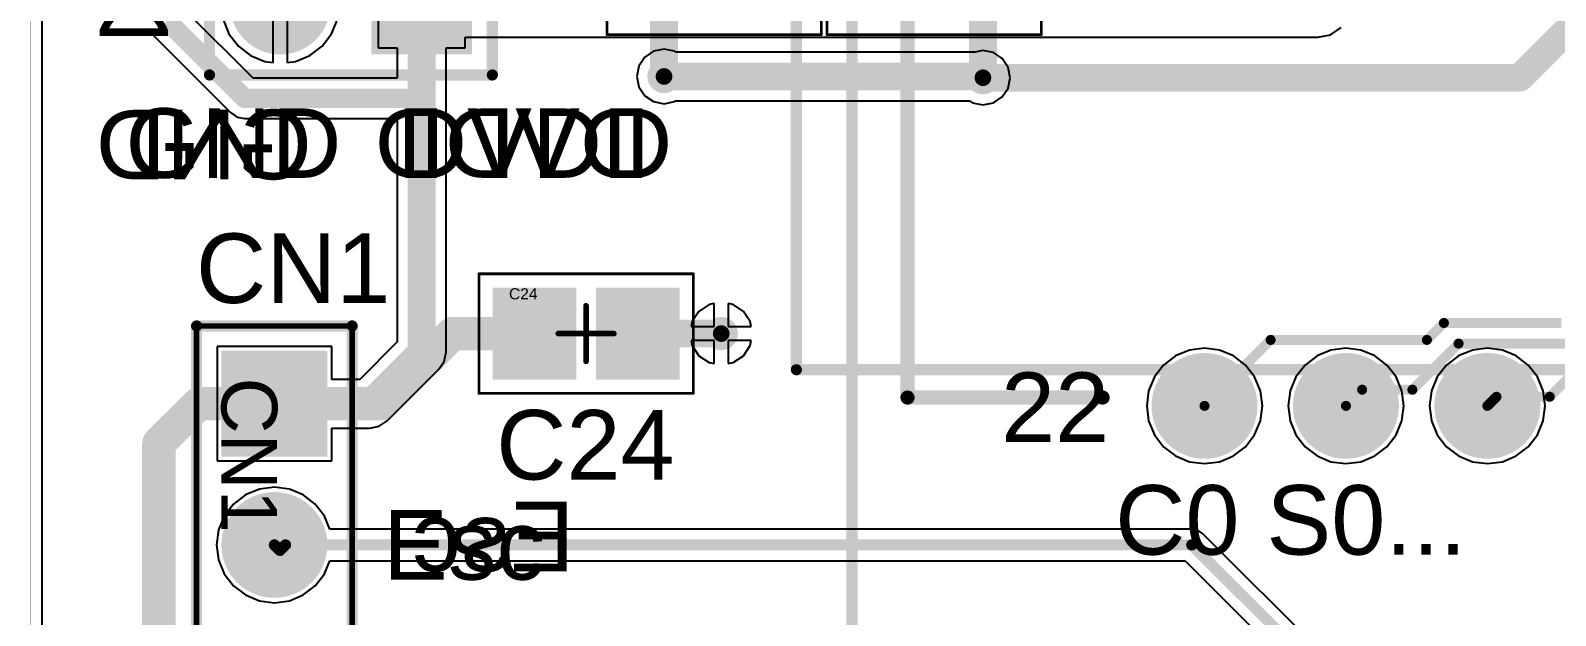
# Model space of a CAD drawing. Header units: inches. Extents: x 0 to 7.57, y 0 to 3.51.
# Drawn here: x 0.01 to 1.088, y 0.771 to 1.185 of the extents above; entities that cross this region are included whole.
import ezdxf

# ---------------------------------------------------------------- set-up
doc = ezdxf.new("R2010")
doc.units = ezdxf.units.IN
doc.header["$MEASUREMENT"] = 0
for name, color, linetype in [('Bottom Courtyard', 56, 'Continuous'), ('Bottom Overlay', 54, 'Continuous'), ('Bottom Solder', 6, 'Continuous'), ('Keep-Out Layer', 6, 'Continuous'), ('L1', 1, 'Continuous'), ('L2', 5, 'Continuous'), ('Multi-Layer', 9, 'Continuous'), ('Pad Holes', 156, 'Continuous'), ('Top Courtyard', 56, 'Continuous'), ('Top Overlay', 2, 'Continuous'), ('Top Paste', 8, 'Continuous'), ('Top Solder', 216, 'Continuous'), ('Via Holes', 16, 'Continuous')]:
    doc.layers.add(name, color=color, linetype=linetype)
doc.styles.add('Arial', font='', dxfattribs={"height": 0.2})
doc.styles.get('Arial').set_extended_font_data('Arial')

# ---------------------------------------------------------------- blocks, each defined once
blk = doc.blocks.new('CAP_SM0805_YAGEOCC2_N_2')
at = {"layer": 'L1'}
for points in [[(-0.06208665, -0.02854330000000001), (-0.06208665, 0.02854329999999999), (-0.01090555000000001, 0.02854330000000001), (-0.01090554999999999, -0.02854329999999999)], [(0.01090545000000001, -0.02854330000000001), (0.01090544999999999, 0.02854329999999999), (0.06208655, 0.02854330000000001), (0.06208655, -0.02854329999999999)]]:
    blk.add_hatch(color=1, dxfattribs=at).paths.add_polyline_path(points)
at = {"layer": 'Top Paste'}
for points in [[(-0.06208665, -0.02854330000000001), (-0.06208665, 0.02854329999999999), (-0.01090555000000001, 0.02854330000000001), (-0.01090554999999999, -0.02854329999999999)], [(0.01090545000000001, -0.02854330000000001), (0.01090544999999999, 0.02854329999999999), (0.06208655, 0.02854330000000001), (0.06208655, -0.02854329999999999)]]:
    blk.add_hatch(color=8, dxfattribs=at).paths.add_polyline_path(points)
at = {"layer": 'Top Solder'}
for points in [[(-0.06608665, -0.0325433), (-0.06608665, 0.0325433), (-0.006905550000000006, 0.0325433), (-0.006905549999999994, -0.0325433)], [(0.006905450000000006, -0.0325433), (0.006905449999999994, 0.0325433), (0.06608655, 0.0325433), (0.06608655, -0.0325433)]]:
    blk.add_hatch(color=216, dxfattribs=at).paths.add_polyline_path(points)
at = {"layer": 'Top Courtyard'}
for points in [[(-0.0757874, 0.0423228, 0.0019685, 0.0019685, 0), (0.0757874, 0.0423228, 0.0019685, 0.0019685, 0)], [(-0.0757874, -0.0423228, 0.0019685, 0.0019685, 0), (-0.0757874, 0.0423228, 0.0019685, 0.0019685, 0)], [(0.0757874, -0.0423228, 0.0019685, 0.0019685, 0), (0.0757874, 0.0423228, 0.0019685, 0.0019685, 0)], [(0, -0.019685, 0.003937, 0.003937, 0), (0, 0.019685, 0.003937, 0.003937, 0)], [(-0.0196851, 0, 0.003937, 0.003937, 0), (0.019685, 0, 0.003937, 0.003937, 0)], [(-0.0757874, -0.0423228, 0.0019685, 0.0019685, 0), (0.0757874, -0.0423228, 0.0019685, 0.0019685, 0)]]:
    blk.add_lwpolyline(points, format="xyseb", dxfattribs=at)
for points in [[(-0.0762795, 0.0423228, 0.0009842, 0.0009842, 1), (-0.0752953, 0.0423228, 0.0009842, 0.0009842, 1)], [(-0.0762795, 0.0423228, 0.0009842, 0.0009842, 1), (-0.0752953, 0.0423228, 0.0009842, 0.0009842, 1)], [(0.0752953, 0.0423228, 0.0009842, 0.0009842, 1), (0.0762795, 0.0423228, 0.0009842, 0.0009842, 1)], [(0.0752953, 0.0423228, 0.0009842, 0.0009842, 1), (0.0762795, 0.0423228, 0.0009842, 0.0009842, 1)], [(-0.0009842, 0.019685, 0.0019685, 0.0019685, 1), (0.0009842, 0.019685, 0.0019685, 0.0019685, 1)], [(-0.0206693, 0, 0.0019685, 0.0019685, 1), (-0.0187009, 0, 0.0019685, 0.0019685, 1)], [(0.0187008, 0, 0.0019685, 0.0019685, 1), (0.0206692, 0, 0.0019685, 0.0019685, 1)], [(-0.0009842, -0.019685, 0.0019685, 0.0019685, 1), (0.0009842, -0.019685, 0.0019685, 0.0019685, 1)], [(-0.0762795, -0.0423228, 0.0009842, 0.0009842, 1), (-0.0752953, -0.0423228, 0.0009842, 0.0009842, 1)], [(-0.0762795, -0.0423228, 0.0009842, 0.0009842, 1), (-0.0752953, -0.0423228, 0.0009842, 0.0009842, 1)], [(0.0752953, -0.0423228, 0.0009842, 0.0009842, 1), (0.0762795, -0.0423228, 0.0009842, 0.0009842, 1)], [(0.0752953, -0.0423228, 0.0009842, 0.0009842, 1), (0.0762795, -0.0423228, 0.0009842, 0.0009842, 1)]]:
    blk.add_lwpolyline(points, format="xyseb", close=True, dxfattribs=at)
at = {"layer": 'Top Overlay'}
for points in [[(-0.0757874, -0.0423228, 0.0019685, 0.0019685, 0), (-0.0757874, 0.0423228, 0.0019685, 0.0019685, 0)], [(-0.0757874, 0.0423228, 0.0019685, 0.0019685, 0), (0.0757874, 0.0423228, 0.0019685, 0.0019685, 0)], [(0.0757874, -0.0423228, 0.0019685, 0.0019685, 0), (0.0757874, 0.0423228, 0.0019685, 0.0019685, 0)], [(-0.0757874, -0.0423228, 0.0019685, 0.0019685, 0), (0.0757874, -0.0423228, 0.0019685, 0.0019685, 0)]]:
    blk.add_lwpolyline(points, format="xyseb", dxfattribs=at)
for points in [[(-0.0762795, 0.0423228, 0.0009842, 0.0009842, 1), (-0.0752953, 0.0423228, 0.0009842, 0.0009842, 1)], [(-0.0762795, 0.0423228, 0.0009842, 0.0009842, 1), (-0.0752953, 0.0423228, 0.0009842, 0.0009842, 1)], [(0.0752953, 0.0423228, 0.0009842, 0.0009842, 1), (0.0762795, 0.0423228, 0.0009842, 0.0009842, 1)], [(0.0752953, 0.0423228, 0.0009842, 0.0009842, 1), (0.0762795, 0.0423228, 0.0009842, 0.0009842, 1)], [(-0.0762795, -0.0423228, 0.0009842, 0.0009842, 1), (-0.0752953, -0.0423228, 0.0009842, 0.0009842, 1)], [(-0.0762795, -0.0423228, 0.0009842, 0.0009842, 1), (-0.0752953, -0.0423228, 0.0009842, 0.0009842, 1)], [(0.0752953, -0.0423228, 0.0009842, 0.0009842, 1), (0.0762795, -0.0423228, 0.0009842, 0.0009842, 1)], [(0.0752953, -0.0423228, 0.0009842, 0.0009842, 1), (0.0762795, -0.0423228, 0.0009842, 0.0009842, 1)]]:
    blk.add_lwpolyline(points, format="xyseb", close=True, dxfattribs=at)
at = {"layer": 'Top Courtyard', "style": 'Arial'}
blk.add_text('C24', height=0.007874, dxfattribs=at).set_placement((-0.0545276, 0.0242126))
blk = doc.blocks.new('DW254R_22_10_85_10')
at = {"layer": 'Bottom Solder'}
h = blk.add_hatch(color=6, dxfattribs=at)
edge = h.paths.add_edge_path()
edge.add_arc((-0.45, 0.05), 0.035496, 0, 360)
blk.add_hatch(color=6, dxfattribs=at).paths.add_polyline_path([(-0.47762205, -0.02237795), (-0.42237795, -0.02237795), (-0.42237795, -0.07762205), (-0.47762205, -0.07762205)])
at = {"layer": 'L1'}
h = blk.add_hatch(color=1, dxfattribs=at)
edge = h.paths.add_edge_path()
edge.add_arc((-0.45, 0.05), 0.031496, 0, 360)
blk.add_hatch(color=1, dxfattribs=at).paths.add_polyline_path([(-0.48149605, -0.01850395), (-0.41850395, -0.01850395), (-0.41850395, -0.08149605), (-0.48149605, -0.08149605)])
at = {"layer": 'L2'}
h = blk.add_hatch(color=5, dxfattribs=at)
edge = h.paths.add_edge_path()
edge.add_arc((-0.45, 0.05), 0.031496, 0, 360)
blk.add_hatch(color=5, dxfattribs=at).paths.add_polyline_path([(-0.47362205, -0.02637795), (-0.42637795, -0.02637795), (-0.42637795, -0.07362205), (-0.47362205, -0.07362205)])
at = {"layer": 'Multi-Layer'}
h = blk.add_hatch(color=9, dxfattribs=at)
edge = h.paths.add_edge_path()
edge.add_arc((-0.45, 0.05), 0.031496, 0, 360)
at = {"layer": 'Pad Holes'}
h = blk.add_hatch(color=7, dxfattribs=at)
edge = h.paths.add_edge_path()
edge.add_arc((-0.45, 0.05), 0.019685, 0, 360)
h = blk.add_hatch(color=7, dxfattribs=at)
edge = h.paths.add_edge_path()
edge.add_arc((-0.45, -0.05), 0.019685, 0, 360)
at = {"layer": 'Top Solder'}
h = blk.add_hatch(color=216, dxfattribs=at)
edge = h.paths.add_edge_path()
edge.add_arc((-0.45, 0.05), 0.035496, 0, 360)
blk.add_hatch(color=216, dxfattribs=at).paths.add_polyline_path([(-0.48549605, -0.01450395), (-0.41450395, -0.01450395), (-0.41450395, -0.08549605), (-0.48549605, -0.08549605)])
at = {"layer": 'Top Courtyard'}
for points in [[(-0.5, 0.1, 0.007874, 0.007874, 0), (-0.5, -0.1, 0.007874, 0.007874, 0)], [(-0.5, 0.1, 0.007874, 0.007874, 0), (0.5, 0.1, 0.007874, 0.007874, 0)], [(0.5, -0.1, 0.007874, 0.007874, 0), (-0.5, -0.1000001, 0.007874, 0.007874, 0)]]:
    blk.add_lwpolyline(points, format="xyseb", dxfattribs=at)
for points in [[(-0.5019685, 0.1, 0.003937, 0.003937, 1), (-0.4980315, 0.1, 0.003937, 0.003937, 1)], [(-0.5019685, 0.1, 0.003937, 0.003937, 1), (-0.4980315, 0.1, 0.003937, 0.003937, 1)], [(-0.5019685, -0.1, 0.003937, 0.003937, 1), (-0.4980315, -0.1, 0.003937, 0.003937, 1)], [(-0.5019685, -0.1000001, 0.003937, 0.003937, 1), (-0.4980315, -0.1000001, 0.003937, 0.003937, 1)]]:
    blk.add_lwpolyline(points, format="xyseb", close=True, dxfattribs=at)
at = {"layer": 'Top Overlay'}
for points in [[(-0.5, 0.1, 0.007874, 0.007874, 0), (-0.5, -0.1, 0.007874, 0.007874, 0)], [(-0.5, 0.1, 0.007874, 0.007874, 0), (0.5, 0.1, 0.007874, 0.007874, 0)], [(0.5, -0.1, 0.007874, 0.007874, 0), (-0.5, -0.1000001, 0.007874, 0.007874, 0)]]:
    blk.add_lwpolyline(points, format="xyseb", dxfattribs=at)
for points in [[(-0.5019685, 0.1, 0.003937, 0.003937, 1), (-0.4980315, 0.1, 0.003937, 0.003937, 1)], [(-0.5019685, 0.1, 0.003937, 0.003937, 1), (-0.4980315, 0.1, 0.003937, 0.003937, 1)], [(-0.5019685, -0.1, 0.003937, 0.003937, 1), (-0.4980315, -0.1, 0.003937, 0.003937, 1)], [(-0.5019685, -0.1000001, 0.003937, 0.003937, 1), (-0.4980315, -0.1000001, 0.003937, 0.003937, 1)]]:
    blk.add_lwpolyline(points, format="xyseb", close=True, dxfattribs=at)
blk = doc.blocks.new('FMC_160LCD_V2_B_46')
at = {"layer": 'Bottom Solder'}
h = blk.add_hatch(color=6, dxfattribs=at)
edge = h.paths.add_edge_path()
edge.add_arc((0.8500001, 0.7342519), 0.0374645, 0, 360)
h = blk.add_hatch(color=6, dxfattribs=at)
edge = h.paths.add_edge_path()
edge.add_arc((0.9500001, 0.7342519), 0.0374645, 0, 360)
h = blk.add_hatch(color=6, dxfattribs=at)
edge = h.paths.add_edge_path()
edge.add_arc((1.0500001, 0.7342519), 0.0374645, 0, 360)
at = {"layer": 'L1'}
h = blk.add_hatch(color=1, dxfattribs=at)
edge = h.paths.add_edge_path()
edge.add_arc((0.8500001, 0.7342519), 0.0334645, 0, 360)
h = blk.add_hatch(color=1, dxfattribs=at)
edge = h.paths.add_edge_path()
edge.add_arc((0.9500001, 0.7342519), 0.0334645, 0, 360)
h = blk.add_hatch(color=1, dxfattribs=at)
edge = h.paths.add_edge_path()
edge.add_arc((1.0500001, 0.7342519), 0.0334645, 0, 360)
at = {"layer": 'L2'}
h = blk.add_hatch(color=5, dxfattribs=at)
edge = h.paths.add_edge_path()
edge.add_arc((0.8500001, 0.7342519), 0.0334645, 0, 360)
h = blk.add_hatch(color=5, dxfattribs=at)
edge = h.paths.add_edge_path()
edge.add_arc((0.9500001, 0.7342519), 0.0334645, 0, 360)
h = blk.add_hatch(color=5, dxfattribs=at)
edge = h.paths.add_edge_path()
edge.add_arc((1.0500001, 0.7342519), 0.0334645, 0, 360)
at = {"layer": 'Multi-Layer'}
h = blk.add_hatch(color=9, dxfattribs=at)
edge = h.paths.add_edge_path()
edge.add_arc((0.8500001, 0.7342519), 0.0334645, 0, 360)
h = blk.add_hatch(color=9, dxfattribs=at)
edge = h.paths.add_edge_path()
edge.add_arc((0.9500001, 0.7342519), 0.0334645, 0, 360)
h = blk.add_hatch(color=9, dxfattribs=at)
edge = h.paths.add_edge_path()
edge.add_arc((1.0500001, 0.7342519), 0.0334645, 0, 360)
at = {"layer": 'Pad Holes'}
h = blk.add_hatch(color=7, dxfattribs=at)
edge = h.paths.add_edge_path()
edge.add_arc((0.8500001, 0.7342519), 0.0216535, 0, 360)
h = blk.add_hatch(color=7, dxfattribs=at)
edge = h.paths.add_edge_path()
edge.add_arc((0.9500001, 0.7342519), 0.0216535, 0, 360)
h = blk.add_hatch(color=7, dxfattribs=at)
edge = h.paths.add_edge_path()
edge.add_arc((1.0500001, 0.7342519), 0.0216535, 0, 360)
at = {"layer": 'Top Solder'}
h = blk.add_hatch(color=216, dxfattribs=at)
edge = h.paths.add_edge_path()
edge.add_arc((0.8500001, 0.7342519), 0.0374645, 0, 360)
h = blk.add_hatch(color=216, dxfattribs=at)
edge = h.paths.add_edge_path()
edge.add_arc((0.9500001, 0.7342519), 0.0374645, 0, 360)
h = blk.add_hatch(color=216, dxfattribs=at)
edge = h.paths.add_edge_path()
edge.add_arc((1.0500001, 0.7342519), 0.0374645, 0, 360)
at = {"layer": 'Bottom Courtyard'}
blk.add_lwpolyline([(1.2992126, 0.9055118, 0.007874, 0.007874, 0), (1.2992126, -0.8267717, 0.007874, 0.007874, 0)], format="xyseb", dxfattribs=at)
at = {"layer": 'Bottom Overlay'}
for points in [[(1.26, 0.7283465, 0.01, 0.01, 0), (1.1220472, 0.7283465, 0.01, 0.01, 0)], [(1.26, 0.7283465, 0.01, 0.01, 0), (1.26, -0.7283465, 0.01, 0.01, 0)]]:
    blk.add_lwpolyline(points, format="xyseb", dxfattribs=at)
for points in [[(1.1195472, 0.7283465, 0.005, 0.005, 1), (1.1245472, 0.7283465, 0.005, 0.005, 1)], [(1.2575, 0.7283465, 0.005, 0.005, 1), (1.2625, 0.7283465, 0.005, 0.005, 1)], [(1.2575, 0.7283465, 0.005, 0.005, 1), (1.2625, 0.7283465, 0.005, 0.005, 1)]]:
    blk.add_lwpolyline(points, format="xyseb", close=True, dxfattribs=at)
blk = doc.blocks.new('BACKLIGHT_B_52')
at = {"layer": 'Bottom Courtyard'}
for points in [[(1.4173228, 0.7086614, 0.007874, 0.007874, 0), (-1.4173228, 0.7086614, 0.007874, 0.007874, 0)], [(1.4173228, 0.7086614, 0.007874, 0.007874, 0), (1.4173228, -0.7086614, 0.007874, 0.007874, 0)]]:
    blk.add_lwpolyline(points, format="xyseb", dxfattribs=at)
blk.add_lwpolyline([(1.4153543, 0.7086614, 0.003937, 0.003937, 1), (1.4192913, 0.7086614, 0.003937, 0.003937, 1)], format="xyseb", close=True, dxfattribs=at)
blk.add_lwpolyline([(1.4153543, 0.7086614, 0.003937, 0.003937, 1), (1.4192913, 0.7086614, 0.003937, 0.003937, 1)], format="xyseb", close=True, dxfattribs=at)
blk = doc.blocks.new('HEADER_PIN_1X5_53')
at = {"layer": 'Bottom Solder'}
blk.add_hatch(color=6, dxfattribs=at).paths.add_polyline_path([(-0.23746455, 0.03746455), (-0.16253545, 0.03746455), (-0.16253545, -0.03746455), (-0.23746455, -0.03746455)])
h = blk.add_hatch(color=6, dxfattribs=at)
edge = h.paths.add_edge_path()
edge.add_arc((-0.1, 0), 0.0374645, 0, 360)
at = {"layer": 'L1'}
blk.add_hatch(color=1, dxfattribs=at).paths.add_polyline_path([(-0.23346455, 0.03346455), (-0.16653545, 0.03346455), (-0.16653545, -0.03346455), (-0.23346455, -0.03346455)])
h = blk.add_hatch(color=1, dxfattribs=at)
edge = h.paths.add_edge_path()
edge.add_arc((-0.1, 0), 0.0334645, 0, 360)
at = {"layer": 'L2'}
blk.add_hatch(color=5, dxfattribs=at).paths.add_polyline_path([(-0.23346455, 0.03346455), (-0.16653545, 0.03346455), (-0.16653545, -0.03346455), (-0.23346455, -0.03346455)])
h = blk.add_hatch(color=5, dxfattribs=at)
edge = h.paths.add_edge_path()
edge.add_arc((-0.1, 0), 0.0334645, 0, 360)
at = {"layer": 'Multi-Layer'}
blk.add_hatch(color=9, dxfattribs=at).paths.add_polyline_path([(-0.23346455, 0.03346455), (-0.16653545, 0.03346455), (-0.16653545, -0.03346455), (-0.23346455, -0.03346455)])
h = blk.add_hatch(color=9, dxfattribs=at)
edge = h.paths.add_edge_path()
edge.add_arc((-0.1, 0), 0.0334645, 0, 360)
at = {"layer": 'Pad Holes'}
h = blk.add_hatch(color=7, dxfattribs=at)
edge = h.paths.add_edge_path()
edge.add_arc((-0.2, 0), 0.0200787, 0, 360)
h = blk.add_hatch(color=7, dxfattribs=at)
edge = h.paths.add_edge_path()
edge.add_arc((-0.1, 0), 0.0200787, 0, 360)
at = {"layer": 'Top Solder'}
blk.add_hatch(color=216, dxfattribs=at).paths.add_polyline_path([(-0.23746455, 0.03746455), (-0.16253545, 0.03746455), (-0.16253545, -0.03746455), (-0.23746455, -0.03746455)])
h = blk.add_hatch(color=216, dxfattribs=at)
edge = h.paths.add_edge_path()
edge.add_arc((-0.1, 0), 0.0374645, 0, 360)
at = {"layer": 'Top Courtyard'}
for points in [[(0.255, 0.055, 0.003937, 0.003937, 0), (-0.255, 0.055, 0.003937, 0.003937, 0)], [(-0.255, -0.055, 0.003937, 0.003937, 0), (-0.255, 0.055, 0.003937, 0.003937, 0)], [(0.255, -0.055, 0.003937, 0.003937, 0), (-0.255, -0.055, 0.003937, 0.003937, 0)]]:
    blk.add_lwpolyline(points, format="xyseb", dxfattribs=at)
for points in [[(-0.2559842, 0.055, 0.0019685, 0.0019685, 1), (-0.2540158, 0.055, 0.0019685, 0.0019685, 1)], [(-0.2559842, 0.055, 0.0019685, 0.0019685, 1), (-0.2540158, 0.055, 0.0019685, 0.0019685, 1)], [(-0.2559842, -0.055, 0.0019685, 0.0019685, 1), (-0.2540158, -0.055, 0.0019685, 0.0019685, 1)], [(-0.2559842, -0.055, 0.0019685, 0.0019685, 1), (-0.2540158, -0.055, 0.0019685, 0.0019685, 1)]]:
    blk.add_lwpolyline(points, format="xyseb", close=True, dxfattribs=at)
at = {"layer": 'Top Overlay'}
for points in [[(0.255, 0.055, 0.007874, 0.007874, 0), (-0.255, 0.055, 0.007874, 0.007874, 0)], [(-0.255, -0.055, 0.007874, 0.007874, 0), (-0.255, 0.055, 0.007874, 0.007874, 0)], [(0.255, -0.055, 0.007874, 0.007874, 0), (-0.255, -0.055, 0.007874, 0.007874, 0)]]:
    blk.add_lwpolyline(points, format="xyseb", dxfattribs=at)
for points in [[(-0.2569685, 0.055, 0.003937, 0.003937, 1), (-0.2530315, 0.055, 0.003937, 0.003937, 1)], [(-0.2569685, 0.055, 0.003937, 0.003937, 1), (-0.2530315, 0.055, 0.003937, 0.003937, 1)], [(-0.2569685, -0.055, 0.003937, 0.003937, 1), (-0.2530315, -0.055, 0.003937, 0.003937, 1)], [(-0.2569685, -0.055, 0.003937, 0.003937, 1), (-0.2530315, -0.055, 0.003937, 0.003937, 1)]]:
    blk.add_lwpolyline(points, format="xyseb", close=True, dxfattribs=at)
at = {"layer": 'Top Courtyard', "style": 'Arial'}
blk.add_text('CN1', height=0.0393701, dxfattribs=at).set_placement((-0.2185039, -0.0374016))
blk = doc.blocks.new('CAP_SM0805_YAGEOCC2_N_60')
at = {"layer": 'L1'}
for points in [[(-0.06208665, -0.0285433), (-0.06208665, 0.0285433), (-0.01090555, 0.0285433), (-0.01090555, -0.0285433)], [(0.01090545, -0.0285433), (0.01090545, 0.0285433), (0.06208655, 0.0285433), (0.06208655, -0.0285433)]]:
    blk.add_hatch(color=1, dxfattribs=at).paths.add_polyline_path(points)
at = {"layer": 'Top Paste'}
for points in [[(-0.06208665, -0.0285433), (-0.06208665, 0.0285433), (-0.01090555, 0.0285433), (-0.01090555, -0.0285433)], [(0.01090545, -0.0285433), (0.01090545, 0.0285433), (0.06208655, 0.0285433), (0.06208655, -0.0285433)]]:
    blk.add_hatch(color=8, dxfattribs=at).paths.add_polyline_path(points)
at = {"layer": 'Top Solder'}
for points in [[(-0.06608665, -0.0325433), (-0.06608665, 0.0325433), (-0.00690555, 0.0325433), (-0.00690555, -0.0325433)], [(0.00690545, -0.0325433), (0.00690545, 0.0325433), (0.06608655, 0.0325433), (0.06608655, -0.0325433)]]:
    blk.add_hatch(color=216, dxfattribs=at).paths.add_polyline_path(points)
at = {"layer": 'Top Courtyard'}
for points in [[(0.0757874, 0.0423228, 0.0019685, 0.0019685, 0), (-0.0757874, 0.0423228, 0.0019685, 0.0019685, 0)], [(-0.0757874, 0.0423228, 0.0019685, 0.0019685, 0), (-0.0757874, -0.0423228, 0.0019685, 0.0019685, 0)], [(0.0757874, 0.0423228, 0.0019685, 0.0019685, 0), (0.0757874, -0.0423228, 0.0019685, 0.0019685, 0)], [(0, 0.019685, 0.003937, 0.003937, 0), (0, -0.019685, 0.003937, 0.003937, 0)], [(0.019685, 0, 0.003937, 0.003937, 0), (-0.0196851, 0, 0.003937, 0.003937, 0)], [(0.0757874, -0.0423228, 0.0019685, 0.0019685, 0), (-0.0757874, -0.0423228, 0.0019685, 0.0019685, 0)]]:
    blk.add_lwpolyline(points, format="xyseb", dxfattribs=at)
for points in [[(-0.0762795, 0.0423228, 0.0009842, 0.0009842, 1), (-0.0752953, 0.0423228, 0.0009842, 0.0009842, 1)], [(-0.0762795, 0.0423228, 0.0009842, 0.0009842, 1), (-0.0752953, 0.0423228, 0.0009842, 0.0009842, 1)], [(0.0752953, 0.0423228, 0.0009842, 0.0009842, 1), (0.0762795, 0.0423228, 0.0009842, 0.0009842, 1)], [(0.0752953, 0.0423228, 0.0009842, 0.0009842, 1), (0.0762795, 0.0423228, 0.0009842, 0.0009842, 1)], [(-0.0009842, 0.019685, 0.0019685, 0.0019685, 1), (0.0009842, 0.019685, 0.0019685, 0.0019685, 1)], [(-0.0206693, 0, 0.0019685, 0.0019685, 1), (-0.0187009, 0, 0.0019685, 0.0019685, 1)], [(0.0187008, 0, 0.0019685, 0.0019685, 1), (0.0206692, 0, 0.0019685, 0.0019685, 1)], [(-0.0009842, -0.019685, 0.0019685, 0.0019685, 1), (0.0009842, -0.019685, 0.0019685, 0.0019685, 1)], [(-0.0762795, -0.0423228, 0.0009842, 0.0009842, 1), (-0.0752953, -0.0423228, 0.0009842, 0.0009842, 1)], [(-0.0762795, -0.0423228, 0.0009842, 0.0009842, 1), (-0.0752953, -0.0423228, 0.0009842, 0.0009842, 1)], [(0.0752953, -0.0423228, 0.0009842, 0.0009842, 1), (0.0762795, -0.0423228, 0.0009842, 0.0009842, 1)], [(0.0752953, -0.0423228, 0.0009842, 0.0009842, 1), (0.0762795, -0.0423228, 0.0009842, 0.0009842, 1)]]:
    blk.add_lwpolyline(points, format="xyseb", close=True, dxfattribs=at)
at = {"layer": 'Top Overlay'}
for points in [[(-0.0757874, 0.0423228, 0.0019685, 0.0019685, 0), (-0.0757874, -0.0423228, 0.0019685, 0.0019685, 0)], [(0.0757874, 0.0423228, 0.0019685, 0.0019685, 0), (-0.0757874, 0.0423228, 0.0019685, 0.0019685, 0)], [(0.0757874, 0.0423228, 0.0019685, 0.0019685, 0), (0.0757874, -0.0423228, 0.0019685, 0.0019685, 0)], [(0.0757874, -0.0423228, 0.0019685, 0.0019685, 0), (-0.0757874, -0.0423228, 0.0019685, 0.0019685, 0)]]:
    blk.add_lwpolyline(points, format="xyseb", dxfattribs=at)
for points in [[(-0.0762795, 0.0423228, 0.0009842, 0.0009842, 1), (-0.0752953, 0.0423228, 0.0009842, 0.0009842, 1)], [(-0.0762795, 0.0423228, 0.0009842, 0.0009842, 1), (-0.0752953, 0.0423228, 0.0009842, 0.0009842, 1)], [(0.0752953, 0.0423228, 0.0009842, 0.0009842, 1), (0.0762795, 0.0423228, 0.0009842, 0.0009842, 1)], [(0.0752953, 0.0423228, 0.0009842, 0.0009842, 1), (0.0762795, 0.0423228, 0.0009842, 0.0009842, 1)], [(-0.0762795, -0.0423228, 0.0009842, 0.0009842, 1), (-0.0752953, -0.0423228, 0.0009842, 0.0009842, 1)], [(-0.0762795, -0.0423228, 0.0009842, 0.0009842, 1), (-0.0752953, -0.0423228, 0.0009842, 0.0009842, 1)], [(0.0752953, -0.0423228, 0.0009842, 0.0009842, 1), (0.0762795, -0.0423228, 0.0009842, 0.0009842, 1)], [(0.0752953, -0.0423228, 0.0009842, 0.0009842, 1), (0.0762795, -0.0423228, 0.0009842, 0.0009842, 1)]]:
    blk.add_lwpolyline(points, format="xyseb", close=True, dxfattribs=at)
at = {"layer": 'Top Courtyard', "style": 'Arial'}
blk.add_text('C15', height=0.007874, dxfattribs=at).set_placement((-0.0545276, 0.024212))
blk = doc.blocks.new('CAP_SM0805_YAGEOCC2_N_65')
at = {"layer": 'L1'}
for points in [[(-0.06208665, -0.0285433), (-0.06208665, 0.0285433), (-0.01090555, 0.0285433), (-0.01090555, -0.0285433)], [(0.01090545, -0.0285433), (0.01090545, 0.0285433), (0.06208655, 0.0285433), (0.06208655, -0.0285433)]]:
    blk.add_hatch(color=1, dxfattribs=at).paths.add_polyline_path(points)
at = {"layer": 'Top Paste'}
for points in [[(-0.06208665, -0.0285433), (-0.06208665, 0.0285433), (-0.01090555, 0.0285433), (-0.01090555, -0.0285433)], [(0.01090545, -0.0285433), (0.01090545, 0.0285433), (0.06208655, 0.0285433), (0.06208655, -0.0285433)]]:
    blk.add_hatch(color=8, dxfattribs=at).paths.add_polyline_path(points)
at = {"layer": 'Top Solder'}
for points in [[(-0.06608665, -0.0325433), (-0.06608665, 0.0325433), (-0.00690555, 0.0325433), (-0.00690555, -0.0325433)], [(0.00690545, -0.0325433), (0.00690545, 0.0325433), (0.06608655, 0.0325433), (0.06608655, -0.0325433)]]:
    blk.add_hatch(color=216, dxfattribs=at).paths.add_polyline_path(points)
at = {"layer": 'Top Courtyard'}
for points in [[(-0.0757874, 0.0423228, 0.0019685, 0.0019685, 0), (0.0757874, 0.0423228, 0.0019685, 0.0019685, 0)], [(-0.0757874, -0.0423228, 0.0019685, 0.0019685, 0), (-0.0757874, 0.0423228, 0.0019685, 0.0019685, 0)], [(0.0757874, -0.0423228, 0.0019685, 0.0019685, 0), (0.0757874, 0.0423228, 0.0019685, 0.0019685, 0)], [(0, -0.019685, 0.003937, 0.003937, 0), (0, 0.019685, 0.003937, 0.003937, 0)], [(-0.0196851, 0, 0.003937, 0.003937, 0), (0.019685, 0, 0.003937, 0.003937, 0)], [(-0.0757874, -0.0423228, 0.0019685, 0.0019685, 0), (0.0757874, -0.0423228, 0.0019685, 0.0019685, 0)]]:
    blk.add_lwpolyline(points, format="xyseb", dxfattribs=at)
for points in [[(-0.0762795, 0.0423228, 0.0009842, 0.0009842, 1), (-0.0752953, 0.0423228, 0.0009842, 0.0009842, 1)], [(-0.0762795, 0.0423228, 0.0009842, 0.0009842, 1), (-0.0752953, 0.0423228, 0.0009842, 0.0009842, 1)], [(0.0752953, 0.0423228, 0.0009842, 0.0009842, 1), (0.0762795, 0.0423228, 0.0009842, 0.0009842, 1)], [(0.0752953, 0.0423228, 0.0009842, 0.0009842, 1), (0.0762795, 0.0423228, 0.0009842, 0.0009842, 1)], [(-0.0009842, 0.019685, 0.0019685, 0.0019685, 1), (0.0009842, 0.019685, 0.0019685, 0.0019685, 1)], [(-0.0206693, 0, 0.0019685, 0.0019685, 1), (-0.0187009, 0, 0.0019685, 0.0019685, 1)], [(0.0187008, 0, 0.0019685, 0.0019685, 1), (0.0206692, 0, 0.0019685, 0.0019685, 1)], [(-0.0009842, -0.019685, 0.0019685, 0.0019685, 1), (0.0009842, -0.019685, 0.0019685, 0.0019685, 1)], [(-0.0762795, -0.0423228, 0.0009842, 0.0009842, 1), (-0.0752953, -0.0423228, 0.0009842, 0.0009842, 1)], [(-0.0762795, -0.0423228, 0.0009842, 0.0009842, 1), (-0.0752953, -0.0423228, 0.0009842, 0.0009842, 1)], [(0.0752953, -0.0423228, 0.0009842, 0.0009842, 1), (0.0762795, -0.0423228, 0.0009842, 0.0009842, 1)], [(0.0752953, -0.0423228, 0.0009842, 0.0009842, 1), (0.0762795, -0.0423228, 0.0009842, 0.0009842, 1)]]:
    blk.add_lwpolyline(points, format="xyseb", close=True, dxfattribs=at)
at = {"layer": 'Top Overlay'}
for points in [[(-0.0757874, -0.0423228, 0.0019685, 0.0019685, 0), (-0.0757874, 0.0423228, 0.0019685, 0.0019685, 0)], [(-0.0757874, 0.0423228, 0.0019685, 0.0019685, 0), (0.0757874, 0.0423228, 0.0019685, 0.0019685, 0)], [(0.0757874, -0.0423228, 0.0019685, 0.0019685, 0), (0.0757874, 0.0423228, 0.0019685, 0.0019685, 0)], [(-0.0757874, -0.0423228, 0.0019685, 0.0019685, 0), (0.0757874, -0.0423228, 0.0019685, 0.0019685, 0)]]:
    blk.add_lwpolyline(points, format="xyseb", dxfattribs=at)
for points in [[(-0.0762795, 0.0423228, 0.0009842, 0.0009842, 1), (-0.0752953, 0.0423228, 0.0009842, 0.0009842, 1)], [(-0.0762795, 0.0423228, 0.0009842, 0.0009842, 1), (-0.0752953, 0.0423228, 0.0009842, 0.0009842, 1)], [(0.0752953, 0.0423228, 0.0009842, 0.0009842, 1), (0.0762795, 0.0423228, 0.0009842, 0.0009842, 1)], [(0.0752953, 0.0423228, 0.0009842, 0.0009842, 1), (0.0762795, 0.0423228, 0.0009842, 0.0009842, 1)], [(-0.0762795, -0.0423228, 0.0009842, 0.0009842, 1), (-0.0752953, -0.0423228, 0.0009842, 0.0009842, 1)], [(-0.0762795, -0.0423228, 0.0009842, 0.0009842, 1), (-0.0752953, -0.0423228, 0.0009842, 0.0009842, 1)], [(0.0752953, -0.0423228, 0.0009842, 0.0009842, 1), (0.0762795, -0.0423228, 0.0009842, 0.0009842, 1)], [(0.0752953, -0.0423228, 0.0009842, 0.0009842, 1), (0.0762795, -0.0423228, 0.0009842, 0.0009842, 1)]]:
    blk.add_lwpolyline(points, format="xyseb", close=True, dxfattribs=at)
at = {"layer": 'Top Courtyard', "style": 'Arial'}
blk.add_text('C8', height=0.007874, dxfattribs=at).set_placement((-0.0545276, 0.0242126))

msp = doc.modelspace()

# ---------------------------------------------------------------- hatches: boundary and pattern name
at = {"layer": 'Bottom Solder'}
h = msp.add_hatch(color=6, dxfattribs=at)
edge = h.paths.add_edge_path()
edge.add_arc((0.4575985, 1.1524804), 0.0099055, 0, 360)
h = msp.add_hatch(color=6, dxfattribs=at)
edge = h.paths.add_edge_path()
edge.add_arc((0.6830709, 1.1515749), 0.0099055, 0, 360)
h = msp.add_hatch(color=6, dxfattribs=at)
edge = h.paths.add_edge_path()
edge.add_arc((0.4980315, 0.9704724), 0.0099055, 0, 360)
at = {"layer": 'L1'}
h = msp.add_hatch(color=1, dxfattribs=at)
edge = h.paths.add_edge_path()
edge.add_arc((0.4575985, 1.1524804), 0.011811, 0, 360)
h = msp.add_hatch(color=1, dxfattribs=at)
edge = h.paths.add_edge_path()
edge.add_arc((0.6830709, 1.1515749), 0.011811, 0, 360)
h = msp.add_hatch(color=1, dxfattribs=at)
edge = h.paths.add_edge_path()
edge.add_arc((0.4980315, 0.9704724), 0.011811, 0, 360)
at = {"layer": 'L2'}
h = msp.add_hatch(color=5, dxfattribs=at)
edge = h.paths.add_edge_path()
edge.add_arc((0.4575985, 1.1524804), 0.011811, 0, 360)
h = msp.add_hatch(color=5, dxfattribs=at)
edge = h.paths.add_edge_path()
edge.add_arc((0.6830709, 1.1515749), 0.011811, 0, 360)
h = msp.add_hatch(color=5, dxfattribs=at)
edge = h.paths.add_edge_path()
edge.add_arc((0.4980315, 0.9704724), 0.011811, 0, 360)
at = {"layer": 'Top Solder'}
h = msp.add_hatch(color=216, dxfattribs=at)
edge = h.paths.add_edge_path()
edge.add_arc((0.4575985, 1.1524804), 0.0099055, 0, 360)
h = msp.add_hatch(color=216, dxfattribs=at)
edge = h.paths.add_edge_path()
edge.add_arc((0.6830709, 1.1515749), 0.0099055, 0, 360)
h = msp.add_hatch(color=216, dxfattribs=at)
edge = h.paths.add_edge_path()
edge.add_arc((0.4980315, 0.9704724), 0.0099055, 0, 360)
at = {"layer": 'Via Holes'}
h = msp.add_hatch(color=7, dxfattribs=at)
edge = h.paths.add_edge_path()
edge.add_arc((0.4575985, 1.1524804), 0.0059055, 0, 360)
h = msp.add_hatch(color=7, dxfattribs=at)
edge = h.paths.add_edge_path()
edge.add_arc((0.6830709, 1.1515749), 0.0059055, 0, 360)
h = msp.add_hatch(color=7, dxfattribs=at)
edge = h.paths.add_edge_path()
edge.add_arc((0.4980315, 0.9704724), 0.0059055, 0, 360)

# ---------------------------------------------------------------- linework, layer by layer
at = {"layer": 'Keep-Out Layer'}
msp.add_lwpolyline([(0.0098425, 0.4783465, 0.0003937, 0.0003937, 0), (0.0098425, 2.8444881, 0.0003937, 0.0003937, 0)], format="xyseb", dxfattribs=at)
at = {"layer": 'L1'}
for points in [[(1.0625749, 1.1515749, 0.019685, 0.019685, 0), (1.2874016, 1.3764016, 0.019685, 0.019685, 0)], [(0.4575985, 1.1524804, 0.019685, 0.019685, 0), (0.4575985, 1.2233464, 0.019685, 0.019685, 0)], [(0.6830709, 1.1515749, 0.019685, 0.019685, 0), (0.6830709, 1.2255986, 0.019685, 0.019685, 0)], [(0.6830709, 1.1515749, 0.019685, 0.019685, 0), (1.0625749, 1.1515749, 0.019685, 0.019685, 0)], [(0.2584646, 0.9208661, 0.023622, 0.023622, 0), (0.3080709, 0.9704724, 0.023622, 0.023622, 0)], [(0.3080709, 0.9704724, 0.023622, 0.023622, 0), (0.3659843, 0.9704724, 0.023622, 0.023622, 0)], [(0.997, 0.966, 0.0070866, 0.0070866, 0), (1.009, 0.978, 0.0070866, 0.0070866, 0)], [(1.009, 0.978, 0.0070866, 0.0070866, 0), (1.092, 0.978, 0.0070866, 0.0070866, 0)], [(0.4389764, 0.9704724, 0.019685, 0.019685, 0), (0.4980315, 0.9704724, 0.019685, 0.019685, 0)], [(0.8397637, 0.9192914, 0.0070866, 0.0070866, 0), (0.8864723, 0.966, 0.0070866, 0.0070866, 0)], [(0.8864723, 0.966, 0.0070866, 0.0070866, 0), (0.997, 0.966, 0.0070866, 0.0070866, 0)], [(0.9867417, 0.9307417, 0.0070866, 0.0070866, 0), (1.0193859, 0.9633859, 0.0070866, 0.0070866, 0)], [(1.0193859, 0.9633859, 0.0070866, 0.0070866, 0), (1.1014553, 0.9633859, 0.0070866, 0.0070866, 0)], [(1.0838582, 0.9257449, 0.0070866, 0.0070866, 0), (1.1214992, 0.9633859, 0.0070866, 0.0070866, 0)], [(0.1003937, 0.8927165, 0.023622, 0.023622, 0), (0.1285433, 0.9208661, 0.023622, 0.023622, 0)], [(0.1285433, 0.9208661, 0.023622, 0.023622, 0), (0.1820866, 0.9208661, 0.023622, 0.023622, 0)], [(0.1820866, 0.9208661, 0.023622, 0.023622, 0), (0.2584646, 0.9208661, 0.023622, 0.023622, 0)], [(0.9397637, 0.9192914, 0.0070866, 0.0070866, 0), (0.951214, 0.9307417, 0.0070866, 0.0070866, 0)], [(0.951214, 0.9307417, 0.0070866, 0.0070866, 0), (0.9867417, 0.9307417, 0.0070866, 0.0070866, 0)], [(1.0397637, 0.9192914, 0.0070866, 0.0070866, 0), (1.0462172, 0.9257449, 0.0070866, 0.0070866, 0)], [(1.0462172, 0.9257449, 0.0070866, 0.0070866, 0), (1.0838582, 0.9257449, 0.0070866, 0.0070866, 0)], [(0.1003937, 0.4645669, 0.023622, 0.023622, 0), (0.1003937, 0.8927165, 0.023622, 0.023622, 0)]]:
    msp.add_lwpolyline(points, format="xyseb", dxfattribs=at)
for points in [[(0.4526773, 1.1524804, 0.0098425, 0.0098425, 1), (0.4625197, 1.1524804, 0.0098425, 0.0098425, 1)], [(0.6781497, 1.1515749, 0.0098425, 0.0098425, 1), (0.6879921, 1.1515749, 0.0098425, 0.0098425, 1)], [(0.6781497, 1.1515749, 0.0098425, 0.0098425, 1), (0.6879921, 1.1515749, 0.0098425, 0.0098425, 1)], [(1.0576537, 1.1515749, 0.0098425, 0.0098425, 1), (1.0674961, 1.1515749, 0.0098425, 0.0098425, 1)], [(1.0576537, 1.1515749, 0.0098425, 0.0098425, 1), (1.0674961, 1.1515749, 0.0098425, 0.0098425, 1)], [(0.3021654, 0.9704724, 0.011811, 0.011811, 1), (0.3139764, 0.9704724, 0.011811, 0.011811, 1)], [(0.3021654, 0.9704724, 0.011811, 0.011811, 1), (0.3139764, 0.9704724, 0.011811, 0.011811, 1)], [(0.3600788, 0.9704724, 0.011811, 0.011811, 1), (0.3718898, 0.9704724, 0.011811, 0.011811, 1)], [(1.0072284, 0.978, 0.0035433, 0.0035433, 1), (1.0107716, 0.978, 0.0035433, 0.0035433, 1)], [(1.0072284, 0.978, 0.0035433, 0.0035433, 1), (1.0107716, 0.978, 0.0035433, 0.0035433, 1)], [(0.4340552, 0.9704724, 0.0098425, 0.0098425, 1), (0.4438976, 0.9704724, 0.0098425, 0.0098425, 1)], [(0.4931103, 0.9704724, 0.0098425, 0.0098425, 1), (0.5029527, 0.9704724, 0.0098425, 0.0098425, 1)], [(0.8847007, 0.966, 0.0035433, 0.0035433, 1), (0.8882439, 0.966, 0.0035433, 0.0035433, 1)], [(0.8847007, 0.966, 0.0035433, 0.0035433, 1), (0.8882439, 0.966, 0.0035433, 0.0035433, 1)], [(0.9952284, 0.966, 0.0035433, 0.0035433, 1), (0.9987716, 0.966, 0.0035433, 0.0035433, 1)], [(0.9952284, 0.966, 0.0035433, 0.0035433, 1), (0.9987716, 0.966, 0.0035433, 0.0035433, 1)], [(1.0176143, 0.9633859, 0.0035433, 0.0035433, 1), (1.0211575, 0.9633859, 0.0035433, 0.0035433, 1)], [(1.0176143, 0.9633859, 0.0035433, 0.0035433, 1), (1.0211575, 0.9633859, 0.0035433, 0.0035433, 1)], [(0.1226378, 0.9208661, 0.011811, 0.011811, 1), (0.1344488, 0.9208661, 0.011811, 0.011811, 1)], [(0.1226378, 0.9208661, 0.011811, 0.011811, 1), (0.1344488, 0.9208661, 0.011811, 0.011811, 1)], [(0.1761811, 0.9208661, 0.011811, 0.011811, 1), (0.1879921, 0.9208661, 0.011811, 0.011811, 1)], [(0.1761811, 0.9208661, 0.011811, 0.011811, 1), (0.1879921, 0.9208661, 0.011811, 0.011811, 1)], [(0.2525591, 0.9208661, 0.011811, 0.011811, 1), (0.2643701, 0.9208661, 0.011811, 0.011811, 1)], [(0.2525591, 0.9208661, 0.011811, 0.011811, 1), (0.2643701, 0.9208661, 0.011811, 0.011811, 1)], [(0.9494424, 0.9307417, 0.0035433, 0.0035433, 1), (0.9529856, 0.9307417, 0.0035433, 0.0035433, 1)], [(0.9494424, 0.9307417, 0.0035433, 0.0035433, 1), (0.9529856, 0.9307417, 0.0035433, 0.0035433, 1)], [(0.9849701, 0.9307417, 0.0035433, 0.0035433, 1), (0.9885133, 0.9307417, 0.0035433, 0.0035433, 1)], [(0.9849701, 0.9307417, 0.0035433, 0.0035433, 1), (0.9885133, 0.9307417, 0.0035433, 0.0035433, 1)], [(1.0444456, 0.9257449, 0.0035433, 0.0035433, 1), (1.0479888, 0.9257449, 0.0035433, 0.0035433, 1)], [(1.0444456, 0.9257449, 0.0035433, 0.0035433, 1), (1.0479888, 0.9257449, 0.0035433, 0.0035433, 1)], [(1.0820866, 0.9257449, 0.0035433, 0.0035433, 1), (1.0856298, 0.9257449, 0.0035433, 0.0035433, 1)], [(1.0820866, 0.9257449, 0.0035433, 0.0035433, 1), (1.0856298, 0.9257449, 0.0035433, 0.0035433, 1)], [(0.8379921, 0.9192914, 0.0035433, 0.0035433, 1), (0.8415353, 0.9192914, 0.0035433, 0.0035433, 1)], [(0.9379921, 0.9192914, 0.0035433, 0.0035433, 1), (0.9415353, 0.9192914, 0.0035433, 0.0035433, 1)], [(1.0379921, 0.9192914, 0.0035433, 0.0035433, 1), (1.0415353, 0.9192914, 0.0035433, 0.0035433, 1)], [(0.0944882, 0.8927165, 0.011811, 0.011811, 1), (0.1062992, 0.8927165, 0.011811, 0.011811, 1)], [(0.0944882, 0.8927165, 0.011811, 0.011811, 1), (0.1062992, 0.8927165, 0.011811, 0.011811, 1)]]:
    msp.add_lwpolyline(points, format="xyseb", close=True, dxfattribs=at)
at = {"layer": 'L2'}
for p, q in [((0.0178703, 0.4816717), (0.0178703, 2.8411629)), ((0.2555119, 1.2342519), (0.2555119, 1.1728347)), ((0.167032, 1.1511994), (0.1203795, 1.1978518)), ((0.1812205, 1.1623474), (0.1812205, 1.1985433)), ((0.1912205, 1.1985433), (0.1912205, 1.1623474)), ((0.092964, 1.186496), (0.0960531, 1.181873)), ((0.1457925, 1.1927107), (0.1499738, 1.1826162)), ((0.2224672, 1.1826162), (0.2266485, 1.1927107)), ((0.9287915, 1.1820335), (0.9363448, 1.1870804)), ((0.0960531, 1.181873), (0.151053, 1.126873)), ((0.1499738, 1.1826162), (0.1566252, 1.173948)), ((0.2158158, 1.173948), (0.2224672, 1.1826162)), ((0.3169291, 1.1728347), (0.3169291, 1.1802613)), ((0.3169291, 1.1802613), (0.9198819, 1.1802613)), ((0.9198819, 1.1802613), (0.9287915, 1.1820335)), ((0.1566252, 1.173948), (0.1652934, 1.1672966)), ((0.1652934, 1.1672966), (0.1753879, 1.1631153)), ((0.1970531, 1.1631153), (0.2071476, 1.1672966)), ((0.2071476, 1.1672966), (0.2158158, 1.173948)), ((0.2555119, 1.1728347), (0.2689597, 1.1728347)), ((0.2689597, 1.1728347), (0.2689597, 1.1511994)), ((0.3034813, 0.9573789), (0.3034813, 1.1728347)), ((0.3034813, 1.1728347), (0.3169291, 1.1728347)), ((0.4439741, 1.1661048), (0.4397974, 1.1598539)), ((0.450225, 1.1702815), (0.4439741, 1.1661048)), ((0.4575985, 1.1717482), (0.450225, 1.1702815)), ((0.464972, 1.1702815), (0.4575985, 1.1717482)), ((0.4657806, 1.1697412), (0.464972, 1.1702815)), ((0.6775334, 1.1697412), (0.4657806, 1.1697412)), ((0.6830709, 1.1708427), (0.6775334, 1.1697412)), ((0.6904444, 1.169376), (0.6830709, 1.1708427)), ((0.6966953, 1.1651993), (0.6904444, 1.169376)), ((0.700872, 1.1589484), (0.6966953, 1.1651993)), ((0.1753879, 1.1631153), (0.1812205, 1.1623474)), ((0.1912205, 1.1623474), (0.1970531, 1.1631153)), ((0.4397974, 1.1598539), (0.4383307, 1.1524804)), ((0.7023387, 1.1515749), (0.700872, 1.1589484)), ((0.2689597, 1.1511994), (0.167032, 1.1511994)), ((0.4383307, 1.1524804), (0.4397974, 1.1451069)), ((0.4397974, 1.1451069), (0.4439741, 1.138856)), ((0.6966953, 1.1379505), (0.700872, 1.1442014)), ((0.700872, 1.1442014), (0.7023387, 1.1515749)), ((0.4439741, 1.138856), (0.450225, 1.1346793)), ((0.450225, 1.1346793), (0.4575985, 1.1332126)), ((0.4575985, 1.1332126), (0.464972, 1.1346793)), ((0.464972, 1.1346793), (0.4657806, 1.1352196)), ((0.4657806, 1.1352196), (0.6735336, 1.1352196)), ((0.6735336, 1.1352196), (0.6756974, 1.1337738)), ((0.6756974, 1.1337738), (0.6830709, 1.1323071)), ((0.6830709, 1.1323071), (0.6904444, 1.1337738)), ((0.6904444, 1.1337738), (0.6966953, 1.1379505)), ((0.151053, 1.126873), (0.1556761, 1.1237839)), ((0.1556761, 1.1237839), (0.1611294, 1.1226992)), ((0.1611294, 1.1226992), (0.2689597, 1.1226992)), ((0.2689597, 1.1226992), (0.2689597, 0.9645285)), ((0.4823066, 0.9861973), (0.477486, 0.9789826)), ((0.4895213, 0.9910179), (0.4823066, 0.9861973)), ((0.4930315, 0.9917161), (0.4895213, 0.9910179)), ((0.4930315, 0.9754724), (0.4930315, 0.9917161)), ((0.5065417, 0.9910179), (0.5030315, 0.9917161)), ((0.5030315, 0.9917161), (0.5030315, 0.9754724)), ((0.5137564, 0.9861973), (0.5065417, 0.9910179)), ((0.518577, 0.9789826), (0.5137564, 0.9861973)), ((0.477486, 0.9789826), (0.4767878, 0.9754724)), ((0.4767878, 0.9754724), (0.4930315, 0.9754724)), ((0.5030315, 0.9754724), (0.5192752, 0.9754724)), ((0.5192752, 0.9754724), (0.518577, 0.9789826)), ((0.2226377, 0.9614172), (0.1415355, 0.9614172)), ((0.1415355, 0.9614172), (0.1415355, 0.880315)), ((0.2226377, 0.9380762), (0.2226377, 0.9614172)), ((0.2689597, 0.9645285), (0.2425074, 0.9380762)), ((0.4930315, 0.9654724), (0.4767878, 0.9654724)), ((0.4767878, 0.9654724), (0.477486, 0.9619622)), ((0.477486, 0.9619622), (0.4823066, 0.9547475)), ((0.4930315, 0.9492287), (0.4930315, 0.9654724)), ((0.5192752, 0.9654724), (0.5030315, 0.9654724)), ((0.5030315, 0.9654724), (0.5030315, 0.9492287)), ((0.5137564, 0.9547475), (0.518577, 0.9619622)), ((0.518577, 0.9619622), (0.5192752, 0.9654724)), ((0.8397637, 0.9601924), (0.8291777, 0.9587987)), ((0.8503497, 0.9587987), (0.8397637, 0.9601924)), ((0.9397637, 0.9601924), (0.9291777, 0.9587987)), ((0.9503497, 0.9587987), (0.9397637, 0.9601924)), ((1.0397637, 0.9601924), (1.0291777, 0.9587987)), ((1.0503497, 0.9587987), (1.0397637, 0.9601924)), ((0.2984257, 0.9451737), (0.3021674, 0.9507735)), ((0.3021674, 0.9507735), (0.3034813, 0.9573789)), ((0.4823066, 0.9547475), (0.4895213, 0.9499269)), ((0.4895213, 0.9499269), (0.4930315, 0.9492287)), ((0.5030315, 0.9492287), (0.5065417, 0.9499269)), ((0.5065417, 0.9499269), (0.5137564, 0.9547475)), ((0.8193132, 0.9547127), (0.8108423, 0.9482128)), ((0.8291777, 0.9587987), (0.8193132, 0.9547127)), ((0.8602142, 0.9547127), (0.8503497, 0.9587987)), ((0.8686851, 0.9482128), (0.8602142, 0.9547127)), ((0.9193132, 0.9547127), (0.9108423, 0.9482128)), ((0.9291777, 0.9587987), (0.9193132, 0.9547127)), ((0.9602142, 0.9547127), (0.9503497, 0.9587987)), ((0.9686851, 0.9482128), (0.9602142, 0.9547127)), ((1.0193132, 0.9547127), (1.0108423, 0.9482128)), ((1.0291777, 0.9587987), (1.0193132, 0.9547127)), ((1.0602142, 0.9547127), (1.0503497, 0.9587987)), ((1.0686851, 0.9482128), (1.0602142, 0.9547127)), ((0.2618622, 0.9086102), (0.2984257, 0.9451737)), ((0.8043424, 0.9397419), (0.8002564, 0.9298774)), ((0.8108423, 0.9482128), (0.8043424, 0.9397419)), ((0.875185, 0.9397419), (0.8686851, 0.9482128)), ((0.879271, 0.9298774), (0.875185, 0.9397419)), ((0.9043424, 0.9397419), (0.9002564, 0.9298774)), ((0.9108423, 0.9482128), (0.9043424, 0.9397419)), ((0.975185, 0.9397419), (0.9686851, 0.9482128)), ((0.979271, 0.9298774), (0.975185, 0.9397419)), ((1.0043424, 0.9397419), (1.0002564, 0.9298774)), ((1.0108423, 0.9482128), (1.0043424, 0.9397419)), ((1.075185, 0.9397419), (1.0686851, 0.9482128)), ((1.079271, 0.9298774), (1.075185, 0.9397419)), ((0.2425074, 0.9380762), (0.2226377, 0.9380762)), ((0.8002564, 0.9298774), (0.7988627, 0.9192914)), ((0.8806647, 0.9192914), (0.879271, 0.9298774)), ((0.9002564, 0.9298774), (0.8988627, 0.9192914)), ((0.9806647, 0.9192914), (0.979271, 0.9298774)), ((1.0002564, 0.9298774), (0.9988627, 0.9192914)), ((1.0806647, 0.9192914), (1.079271, 0.9298774)), ((0.7988627, 0.9192914), (0.8002564, 0.9087054)), ((0.879271, 0.9087054), (0.8806647, 0.9192914)), ((0.8988627, 0.9192914), (0.9002564, 0.9087054)), ((0.979271, 0.9087054), (0.9806647, 0.9192914)), ((0.9988627, 0.9192914), (1.0002564, 0.9087054)), ((1.079271, 0.9087054), (1.0806647, 0.9192914)), ((0.2562624, 0.9048685), (0.2618622, 0.9086102)), ((0.8002564, 0.9087054), (0.8043424, 0.8988409)), ((0.875185, 0.8988409), (0.879271, 0.9087054)), ((0.9002564, 0.9087054), (0.9043424, 0.8988409)), ((0.975185, 0.8988409), (0.979271, 0.9087054)), ((1.0002564, 0.9087054), (1.0043424, 0.8988409)), ((1.075185, 0.8988409), (1.079271, 0.9087054)), ((0.2226377, 0.880315), (0.2226377, 0.9035546)), ((0.2226377, 0.9035546), (0.249657, 0.9035546)), ((0.249657, 0.9035546), (0.2562624, 0.9048685)), ((0.8043424, 0.8988409), (0.8108423, 0.89037)), ((0.8686851, 0.89037), (0.875185, 0.8988409)), ((0.9043424, 0.8988409), (0.9108423, 0.89037)), ((0.9686851, 0.89037), (0.975185, 0.8988409)), ((1.0043424, 0.8988409), (1.0108423, 0.89037)), ((1.0686851, 0.89037), (1.075185, 0.8988409)), ((0.8108423, 0.89037), (0.8193132, 0.8838701)), ((0.8602142, 0.8838701), (0.8686851, 0.89037)), ((0.9108423, 0.89037), (0.9193132, 0.8838701)), ((0.9602142, 0.8838701), (0.9686851, 0.89037)), ((1.0108423, 0.89037), (1.0193132, 0.8838701)), ((1.0602142, 0.8838701), (1.0686851, 0.89037)), ((0.1415355, 0.880315), (0.2226377, 0.880315)), ((0.8193132, 0.8838701), (0.8291777, 0.8797841)), ((0.8291777, 0.8797841), (0.8397637, 0.8783904)), ((0.8397637, 0.8783904), (0.8503497, 0.8797841)), ((0.8503497, 0.8797841), (0.8602142, 0.8838701)), ((0.9193132, 0.8838701), (0.9291777, 0.8797841)), ((0.9291777, 0.8797841), (0.9397637, 0.8783904)), ((0.9397637, 0.8783904), (0.9503497, 0.8797841)), ((0.9503497, 0.8797841), (0.9602142, 0.8838701)), ((1.0193132, 0.8838701), (1.0291777, 0.8797841)), ((1.0291777, 0.8797841), (1.0397637, 0.8783904)), ((1.0397637, 0.8783904), (1.0503497, 0.8797841)), ((1.0503497, 0.8797841), (1.0602142, 0.8838701)), ((0.1616361, 0.8562874), (0.1531652, 0.8497875)), ((0.1715006, 0.8603734), (0.1616361, 0.8562874)), ((0.1820866, 0.8617671), (0.1715006, 0.8603734)), ((0.1926726, 0.8603734), (0.1820866, 0.8617671)), ((0.2025371, 0.8562874), (0.1926726, 0.8603734)), ((0.211008, 0.8497875), (0.2025371, 0.8562874)), ((0.1466653, 0.8413166), (0.1425793, 0.8314521)), ((0.1531652, 0.8497875), (0.1466653, 0.8413166)), ((0.2175079, 0.8413166), (0.211008, 0.8497875)), ((0.2213232, 0.8321057), (0.2175079, 0.8413166)), ((0.1425793, 0.8314521), (0.1411856, 0.8208661)), ((0.8307088, 0.8321057), (0.2213232, 0.8321057)), ((0.83501, 0.8312501), (0.8307088, 0.8321057)), ((0.8386564, 0.8288137), (0.83501, 0.8312501)), ((0.1411856, 0.8208661), (0.1425793, 0.8102801)), ((1.0020419, 0.6654282), (0.8386564, 0.8288137)), ((0.1425793, 0.8102801), (0.1466653, 0.8004156)), ((0.2175079, 0.8004156), (0.2213232, 0.8096265)), ((0.2213232, 0.8096265), (0.8260532, 0.8096265)), ((0.8260532, 0.8096265), (0.9828547, 0.652825)), ((0.1466653, 0.8004156), (0.1531652, 0.7919447)), ((0.211008, 0.7919447), (0.2175079, 0.8004156)), ((0.1531652, 0.7919447), (0.1616361, 0.7854448)), ((0.2025371, 0.7854448), (0.211008, 0.7919447)), ((0.1616361, 0.7854448), (0.1715006, 0.7813588)), ((0.1715006, 0.7813588), (0.1820866, 0.7799651)), ((0.1820866, 0.7799651), (0.1926726, 0.7813588)), ((0.1926726, 0.7813588), (0.2025371, 0.7854448))]:
    msp.add_line(p, q, dxfattribs=at)
for points in [[(0.2862205, 0.9573789, 0.019685, 0.019685, 0), (0.2862205, 1.2035433, 0.019685, 0.019685, 0)], [(0.1061294, 1.1919493, 0.0137795, 0.0137795, 0), (0.1611294, 1.1369493, 0.0137795, 0.0137795, 0)], [(0.4575985, 1.1524804, 0.019685, 0.019685, 0), (0.6821654, 1.1524804, 0.019685, 0.019685, 0)], [(0.6821654, 1.1524804, 0.019685, 0.019685, 0), (0.6830709, 1.1515749, 0.019685, 0.019685, 0)], [(0.1611294, 1.1369493, 0.0137795, 0.0137795, 0), (0.2813499, 1.1369493, 0.0137795, 0.0137795, 0)], [(0.249657, 0.9208154, 0.019685, 0.019685, 0), (0.2862205, 0.9573789, 0.019685, 0.019685, 0)], [(0.1820866, 0.9208661, 0.019685, 0.019685, 0), (0.1821373, 0.9208154, 0.019685, 0.019685, 0)], [(0.1821373, 0.9208154, 0.019685, 0.019685, 0), (0.249657, 0.9208154, 0.019685, 0.019685, 0)], [(0.1820866, 0.8208661, 0.007874, 0.007874, 0), (0.1860236, 0.8169291, 0.007874, 0.007874, 0)], [(0.1860236, 0.8169291, 0.007874, 0.007874, 0), (0.1899606, 0.8208661, 0.007874, 0.007874, 0)], [(0.1899606, 0.8208661, 0.007874, 0.007874, 0), (0.8307088, 0.8208661, 0.007874, 0.007874, 0)], [(0.8307088, 0.8208661, 0.007874, 0.007874, 0), (0.9940943, 0.6574806, 0.007874, 0.007874, 0)]]:
    msp.add_lwpolyline(points, format="xyseb", dxfattribs=at)
for points in [[(0.4526773, 1.1524804, 0.0098425, 0.0098425, 1), (0.4625197, 1.1524804, 0.0098425, 0.0098425, 1)], [(0.6772442, 1.1524804, 0.0098425, 0.0098425, 1), (0.6870866, 1.1524804, 0.0098425, 0.0098425, 1)], [(0.6772442, 1.1524804, 0.0098425, 0.0098425, 1), (0.6870866, 1.1524804, 0.0098425, 0.0098425, 1)], [(0.6781497, 1.1515749, 0.0098425, 0.0098425, 1), (0.6879921, 1.1515749, 0.0098425, 0.0098425, 1)], [(0.1576845, 1.1369493, 0.0068897, 0.0068897, 1), (0.1645743, 1.1369493, 0.0068897, 0.0068897, 1)], [(0.1576845, 1.1369493, 0.0068897, 0.0068897, 1), (0.1645743, 1.1369493, 0.0068897, 0.0068897, 1)], [(0.277905, 1.1369493, 0.0068897, 0.0068897, 1), (0.2847948, 1.1369493, 0.0068897, 0.0068897, 1)], [(0.2812993, 0.9573789, 0.0098425, 0.0098425, 1), (0.2911417, 0.9573789, 0.0098425, 0.0098425, 1)], [(0.2812993, 0.9573789, 0.0098425, 0.0098425, 1), (0.2911417, 0.9573789, 0.0098425, 0.0098425, 1)], [(0.1771654, 0.9208661, 0.0098425, 0.0098425, 1), (0.1870078, 0.9208661, 0.0098425, 0.0098425, 1)], [(0.1772161, 0.9208154, 0.0098425, 0.0098425, 1), (0.1870585, 0.9208154, 0.0098425, 0.0098425, 1)], [(0.1772161, 0.9208154, 0.0098425, 0.0098425, 1), (0.1870585, 0.9208154, 0.0098425, 0.0098425, 1)], [(0.2447358, 0.9208154, 0.0098425, 0.0098425, 1), (0.2545782, 0.9208154, 0.0098425, 0.0098425, 1)], [(0.2447358, 0.9208154, 0.0098425, 0.0098425, 1), (0.2545782, 0.9208154, 0.0098425, 0.0098425, 1)], [(0.1801181, 0.8208661, 0.003937, 0.003937, 1), (0.1840551, 0.8208661, 0.003937, 0.003937, 1)], [(0.1840551, 0.8169291, 0.003937, 0.003937, 1), (0.1879921, 0.8169291, 0.003937, 0.003937, 1)], [(0.1840551, 0.8169291, 0.003937, 0.003937, 1), (0.1879921, 0.8169291, 0.003937, 0.003937, 1)], [(0.1879921, 0.8208661, 0.003937, 0.003937, 1), (0.1919291, 0.8208661, 0.003937, 0.003937, 1)], [(0.1879921, 0.8208661, 0.003937, 0.003937, 1), (0.1919291, 0.8208661, 0.003937, 0.003937, 1)], [(0.8287403, 0.8208661, 0.003937, 0.003937, 1), (0.8326773, 0.8208661, 0.003937, 0.003937, 1)], [(0.8287403, 0.8208661, 0.003937, 0.003937, 1), (0.8326773, 0.8208661, 0.003937, 0.003937, 1)]]:
    msp.add_lwpolyline(points, format="xyseb", close=True, dxfattribs=at)

# ---------------------------------------------------------------- block references
for name, p, rotation in [('FMC_160LCD_V2_B_46', (1.8897638, 1.6535433), 180), ('BACKLIGHT_B_52', (1.9685039, 1.6535433), 180), ('DW254R_22_10_85_10', (0.2362205, 1.6535433), 90), ('CAP_SM0805_YAGEOCC2_N_60', (0.6485434, 1.2244094), 180), ('CAP_SM0805_YAGEOCC2_N_2', (0.4024804, 0.9704724), 360), ('HEADER_PIN_1X5_53', (0.1820866, 0.7208661), 270)]:
    msp.add_blockref(name, p, dxfattribs=dict(rotation=rotation))
msp.add_blockref('CAP_SM0805_YAGEOCC2_N_65', (0.4930316, 1.2244094))

# ---------------------------------------------------------------- texts
at = {"layer": 'Bottom Overlay', "style": 'Arial', "text_generation_flag": 2}
for s, p in [('2', (0.1102363, 1.1811024)), ('GND', (0.2086615, 1.0797243)), ('DVDD', (0.4478348, 1.0807085)), ('Esc', (0.3943837, 0.8021653))]:
    msp.add_text(s, height=0.0492126, rotation=360, dxfattribs=at).set_placement(p)
at = {"layer": 'Top Overlay', "style": 'Arial'}
for s, p in [('2', (0.055118, 1.1811022)), ('GND', (0.0767715, 1.0807085)), ('DVDD', (0.2687007, 1.0807085)), ('Esc', (0.2588581, 0.7962597))]:
    msp.add_text(s, height=0.0492126, rotation=360, dxfattribs=at).set_placement(p)
for s, p in [('CN1', (0.126659, 0.992134)), ('22', (0.695866, 0.8937007)), ('C24', (0.338932, 0.867134)), ('C0 S0...', (0.7765747, 0.8139763))]:
    msp.add_text(s, height=0.0492126, dxfattribs=at).set_placement(p)

doc.saveas('drawing.dxf')
